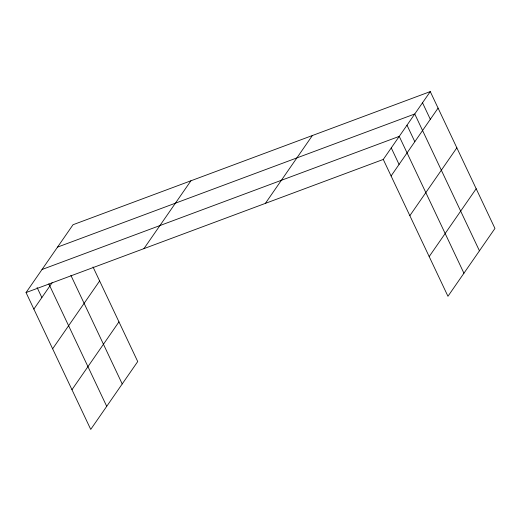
<?xml version="1.0" encoding="UTF-8"?>
<svg xmlns="http://www.w3.org/2000/svg" width="521" height="521" viewBox="0 0 521 521"><rect width="100%" height="100%" fill="white"/><g stroke="black" fill="none" stroke-linecap="round" stroke-linejoin="round"><path stroke-width="0.78" d="M93.025 266.98L137.726 361.561L90.732 429.408L26.05 292.568L73.044 224.72L430.268 91.592L494.95 228.432L447.956 296.28L383.274 159.439L430.268 91.592M33.865 309.096L52.12 282.734M52.628 348.796L99.628 280.949M143.933 248.634L190.927 180.787M71.97 389.701L118.964 321.854M265.391 203.372L312.385 135.525M391.082 175.968L438.076 108.121M409.851 215.674L456.845 147.821M429.187 256.579L476.181 188.732M57.538 247.11L414.755 113.982L479.444 250.822M42.025 269.5L399.249 136.372L463.931 273.212M26.05 292.568L383.274 159.439M422.511 102.787L430.326 119.316M407.005 125.177L414.814 141.705M391.258 147.905L399.073 164.434M70.908 275.401L122.22 383.951M48.824 283.873L106.714 406.341M37.095 287.501L41.849 297.563"/></g></svg>
